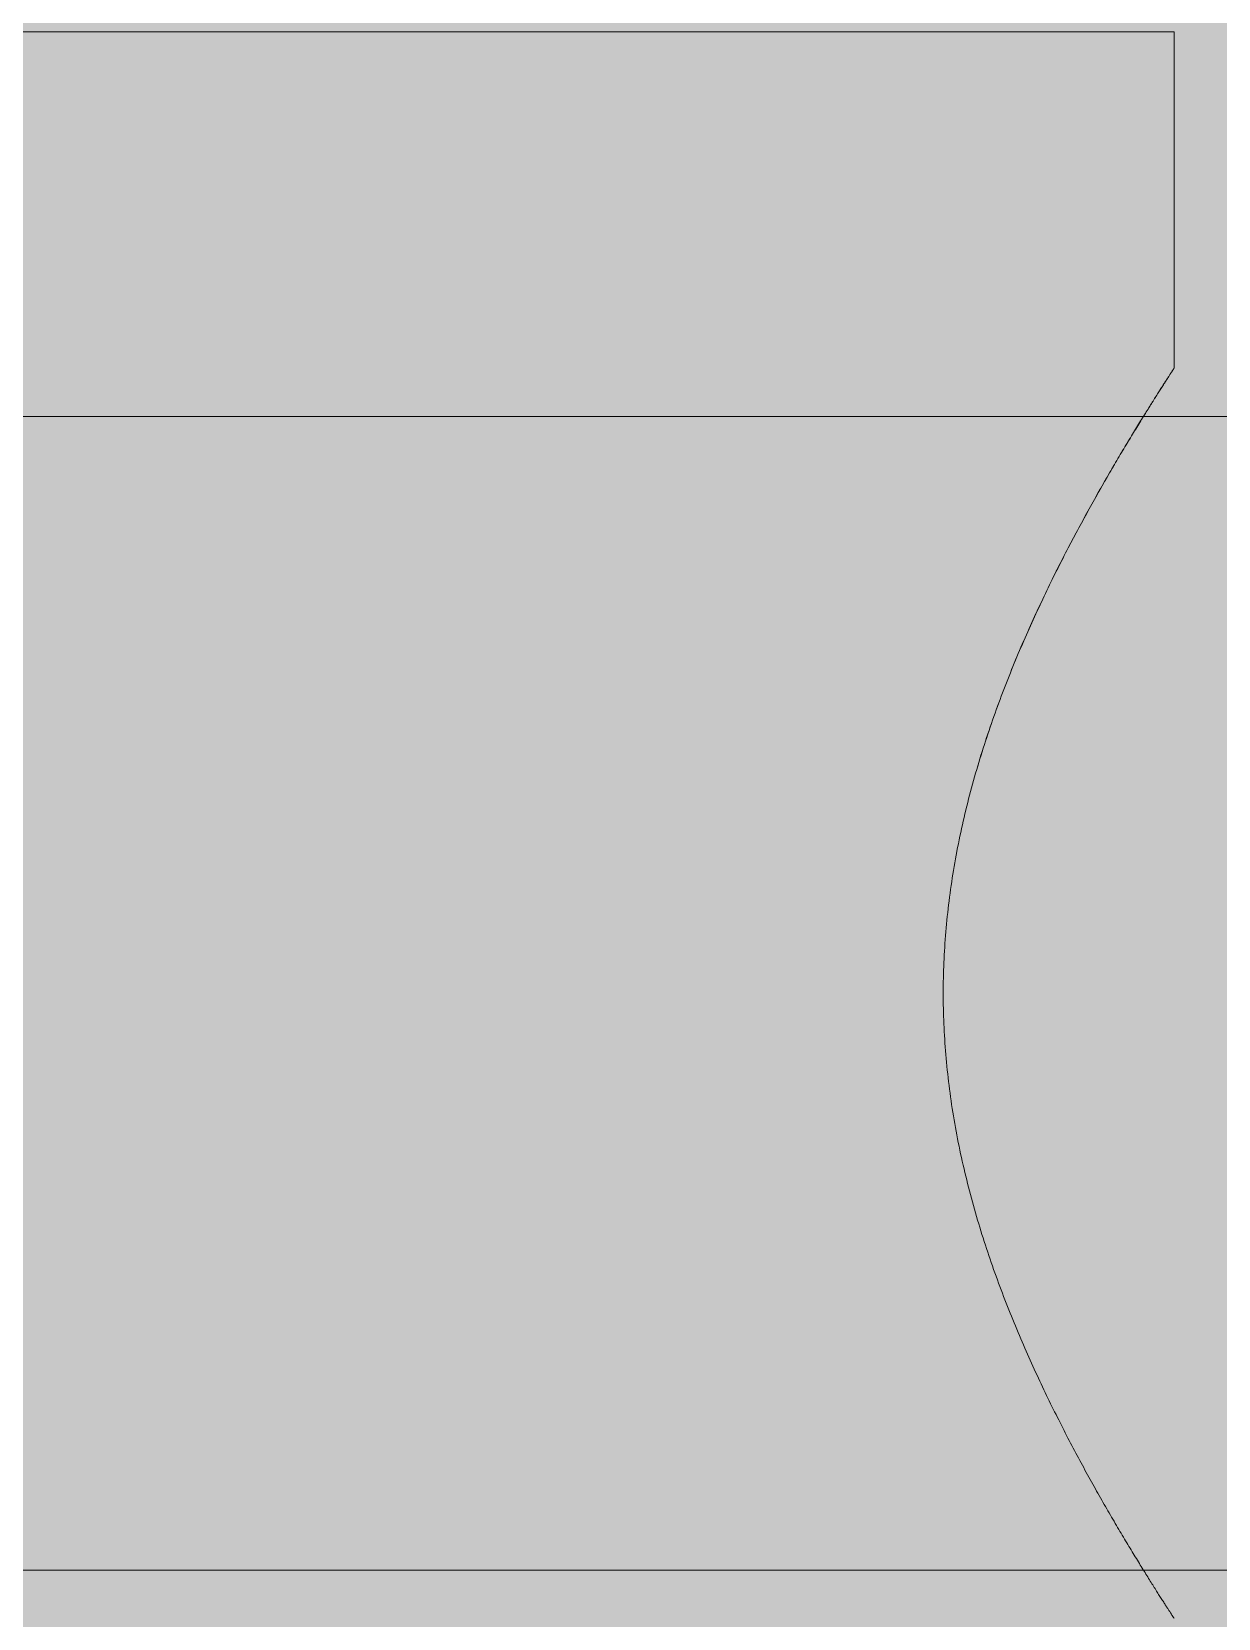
# Model space of a CAD drawing. Header units: millimetres. Extents: x 5622 to 8918, y 2044 to 6634.
# Drawn here: x 7744.41 to 7750.58, y 4137.08 to 4145.33 of the extents above; entities that cross this region are included whole.
import ezdxf

# ---------------------------------------------------------------- set-up
doc = ezdxf.new("R2010")
doc.units = ezdxf.units.MM
doc.layers.add('F_FERRAMENTA', color=253, linetype='Continuous', lineweight=5)
doc.layers.add('F_VETRO', color=140, linetype='Continuous', lineweight=5)

# ---------------------------------------------------------------- blocks, each defined once
blk = doc.blocks.new('RINGHIERINA_Hafele_812.26.610_prospetto_fronte')
at = {"layer": 'F_FERRAMENTA'}
for p, q in [((15438.2236, -2862.2245), (15448.2236, -2862.2245)), ((15438.2236, -2863.9745), (15438.2236, -2862.2245)), ((15438.2236, -2863.9746), (15438.2236, -2863.9745)), ((15438.2236, -2863.9746), (15438.2236, -2863.9745)), ((15438.2238, -2863.9748), (15438.2236, -2863.9746)), ((15438.2238, -2863.9748), (15438.2236, -2863.9746)), ((15438.224, -2863.9751), (15438.2238, -2863.9748)), ((15438.224, -2863.9751), (15438.2238, -2863.9748)), ((15438.2243, -2863.9755), (15438.224, -2863.9751)), ((15438.2242, -2863.9755), (15438.224, -2863.9751)), ((15438.2246, -2863.9761), (15438.2242, -2863.9755)), ((15438.2246, -2863.9761), (15438.2243, -2863.9755)), ((15438.2251, -2863.9768), (15438.2246, -2863.9761)), ((15438.2251, -2863.9767), (15438.2246, -2863.9761)), ((15438.2256, -2863.9776), (15438.2251, -2863.9767)), ((15438.2256, -2863.9776), (15438.2251, -2863.9768)), ((15438.2262, -2863.9785), (15438.2256, -2863.9776)), ((15438.2262, -2863.9785), (15438.2256, -2863.9776)), ((15438.2269, -2863.9795), (15438.2262, -2863.9785)), ((15438.2269, -2863.9796), (15438.2262, -2863.9785)), ((15438.2276, -2863.9807), (15438.2269, -2863.9795)), ((15438.2277, -2863.9808), (15438.2269, -2863.9796)), ((15438.2285, -2863.982), (15438.2276, -2863.9807)), ((15438.2285, -2863.9821), (15438.2277, -2863.9808)), ((15438.2294, -2863.9835), (15438.2285, -2863.982)), ((15438.2295, -2863.9835), (15438.2285, -2863.9821)), ((15438.2304, -2863.985), (15438.2294, -2863.9835)), ((15438.2305, -2863.9851), (15438.2295, -2863.9835)), ((15438.2315, -2863.9867), (15438.2304, -2863.985)), ((15438.2316, -2863.9868), (15438.2305, -2863.9851)), ((15438.2327, -2863.9885), (15438.2315, -2863.9867)), ((15438.2328, -2863.9886), (15438.2316, -2863.9868)), ((15438.234, -2863.9905), (15438.2327, -2863.9885)), ((15438.234, -2863.9906), (15438.2328, -2863.9886)), ((15438.2353, -2863.9925), (15438.234, -2863.9905)), ((15438.2354, -2863.9926), (15438.234, -2863.9906)), ((15438.2367, -2863.9947), (15438.2353, -2863.9925)), ((15438.2368, -2863.9948), (15438.2354, -2863.9926)), ((15438.2382, -2863.997), (15438.2367, -2863.9947)), ((15438.2383, -2863.9972), (15438.2368, -2863.9948)), ((15438.2398, -2863.9995), (15438.2382, -2863.997)), ((15438.2399, -2863.9996), (15438.2383, -2863.9972)), ((15438.2415, -2864.002), (15438.2398, -2863.9995)), ((15438.2415, -2864.0022), (15438.2399, -2863.9996)), ((15438.2432, -2864.0047), (15438.2415, -2864.002)), ((15438.2433, -2864.0049), (15438.2415, -2864.0022)), ((15438.245, -2864.0076), (15438.2432, -2864.0047)), ((15438.2451, -2864.0077), (15438.2433, -2864.0049)), ((15438.2469, -2864.0105), (15438.245, -2864.0076)), ((15438.247, -2864.0107), (15438.2451, -2864.0077)), ((15438.2489, -2864.0136), (15438.2469, -2864.0105)), ((15438.249, -2864.0138), (15438.247, -2864.0107)), ((15438.251, -2864.0168), (15438.2489, -2864.0136)), ((15438.2511, -2864.017), (15438.249, -2864.0138)), ((15438.2531, -2864.0202), (15438.251, -2864.0168)), ((15438.2533, -2864.0203), (15438.2511, -2864.017)), ((15438.2554, -2864.0236), (15438.2531, -2864.0202)), ((15438.2555, -2864.0238), (15438.2533, -2864.0203)), ((15438.2577, -2864.0272), (15438.2554, -2864.0236)), ((15438.2578, -2864.0274), (15438.2555, -2864.0238)), ((15438.2601, -2864.0309), (15438.2577, -2864.0272)), ((15438.2602, -2864.0312), (15438.2578, -2864.0274)), ((15438.2626, -2864.0348), (15438.2601, -2864.0309)), ((15438.2627, -2864.035), (15438.2602, -2864.0312)), ((15438.2651, -2864.0388), (15438.2626, -2864.0348)), ((15438.2653, -2864.039), (15438.2627, -2864.035)), ((15438.2678, -2864.0429), (15438.2651, -2864.0388)), ((15438.2679, -2864.0431), (15438.2653, -2864.039)), ((15438.2705, -2864.0471), (15438.2678, -2864.0429)), ((15438.2706, -2864.0474), (15438.2679, -2864.0431)), ((15438.2733, -2864.0515), (15438.2705, -2864.0471)), ((15438.2734, -2864.0517), (15438.2706, -2864.0474)), ((15438.2762, -2864.056), (15438.2733, -2864.0515)), ((15438.2763, -2864.0563), (15438.2734, -2864.0517)), ((15438.2791, -2864.0606), (15438.2762, -2864.056)), ((15438.2793, -2864.0609), (15438.2763, -2864.0563)), ((15438.2822, -2864.0654), (15438.2791, -2864.0606)), ((15438.2823, -2864.0656), (15438.2793, -2864.0609)), ((15438.2853, -2864.0703), (15438.2822, -2864.0654)), ((15438.2855, -2864.0705), (15438.2823, -2864.0656)), ((15438.2885, -2864.0753), (15438.2853, -2864.0703)), ((15438.2887, -2864.0755), (15438.2855, -2864.0705)), ((15438.2918, -2864.0804), (15438.2885, -2864.0753)), ((15438.292, -2864.0807), (15438.2887, -2864.0755)), ((15438.2951, -2864.0857), (15438.2918, -2864.0804)), ((15438.2953, -2864.0859), (15438.292, -2864.0807)), ((15438.2986, -2864.0911), (15438.2951, -2864.0857)), ((15438.2987, -2864.0913), (15438.2953, -2864.0859)), ((15438.3021, -2864.0966), (15438.2986, -2864.0911)), ((15438.3022, -2864.0968), (15438.2987, -2864.0913)), ((15438.3056, -2864.1022), (15438.3021, -2864.0966)), ((15438.3058, -2864.1025), (15438.3022, -2864.0968)), ((15438.3093, -2864.108), (15438.3056, -2864.1022)), ((15438.3095, -2864.1082), (15438.3058, -2864.1025)), ((15438.313, -2864.1138), (15438.3093, -2864.108)), ((15438.3132, -2864.1141), (15438.3095, -2864.1082)), ((15438.3168, -2864.1198), (15438.313, -2864.1138)), ((15438.317, -2864.1201), (15438.3132, -2864.1141)), ((15438.3207, -2864.1259), (15438.3168, -2864.1198)), ((15438.3209, -2864.1263), (15438.317, -2864.1201)), ((15438.3246, -2864.1322), (15438.3207, -2864.1259)), ((15438.3248, -2864.1325), (15438.3209, -2864.1263)), ((15438.3286, -2864.1386), (15438.3246, -2864.1322)), ((15438.3288, -2864.1389), (15438.3248, -2864.1325)), ((15438.3327, -2864.145), (15438.3286, -2864.1386)), ((15438.3329, -2864.1454), (15438.3288, -2864.1389)), ((15438.3369, -2864.1516), (15438.3327, -2864.145)), ((15438.3371, -2864.152), (15438.3329, -2864.1454)), ((15438.3411, -2864.1584), (15438.3369, -2864.1516)), ((15438.3413, -2864.1587), (15438.3371, -2864.152)), ((15438.3454, -2864.1652), (15438.3411, -2864.1584)), ((15438.3456, -2864.1655), (15438.3413, -2864.1587)), ((15438.3498, -2864.1722), (15438.3454, -2864.1652)), ((15438.35, -2864.1725), (15438.3456, -2864.1655)), ((15438.3542, -2864.1793), (15438.3498, -2864.1722)), ((15438.3544, -2864.1796), (15438.35, -2864.1725)), ((15438.3587, -2864.1865), (15438.3542, -2864.1793)), ((15438.3589, -2864.1868), (15438.3544, -2864.1796)), ((15438.3633, -2864.1938), (15438.3587, -2864.1865)), ((15438.3635, -2864.1941), (15438.3589, -2864.1868)), ((15438.3679, -2864.2012), (15438.3633, -2864.1938)), ((15438.3681, -2864.2015), (15438.3635, -2864.1941)), ((15438.3726, -2864.2088), (15438.3679, -2864.2012)), ((15438.3728, -2864.2091), (15438.3681, -2864.2015)), ((15438.3773, -2864.2164), (15438.3726, -2864.2088)), ((15438.3776, -2864.2168), (15438.3728, -2864.2091)), ((15438.3822, -2864.2242), (15438.3773, -2864.2164)), ((15438.3824, -2864.2246), (15438.3776, -2864.2168)), ((15438.3871, -2864.2321), (15438.3822, -2864.2242)), ((15438.3873, -2864.2325), (15438.3824, -2864.2246)), ((15438.392, -2864.2401), (15438.3871, -2864.2321)), ((15438.3922, -2864.2405), (15438.3873, -2864.2325)), ((15438.397, -2864.2482), (15438.392, -2864.2401)), ((15438.3973, -2864.2486), (15438.3922, -2864.2405)), ((15438.4021, -2864.2565), (15438.397, -2864.2482)), ((15438.4023, -2864.2568), (15438.3973, -2864.2486)), ((15438.4072, -2864.2648), (15438.4021, -2864.2565)), ((15438.4075, -2864.2652), (15438.4023, -2864.2568)), ((15438.4124, -2864.2733), (15438.4072, -2864.2648)), ((15438.4127, -2864.2737), (15438.4075, -2864.2652)), ((15438.4177, -2864.2819), (15438.4124, -2864.2733)), ((15438.4179, -2864.2822), (15438.4127, -2864.2737)), ((15438.423, -2864.2905), (15438.4177, -2864.2819)), ((15438.4232, -2864.2909), (15438.4179, -2864.2822)), ((15438.4284, -2864.2993), (15438.423, -2864.2905)), ((15438.4286, -2864.2997), (15438.4232, -2864.2909)), ((15438.4338, -2864.3082), (15438.4284, -2864.2993)), ((15438.434, -2864.3086), (15438.4286, -2864.2997)), ((15438.4393, -2864.3172), (15438.4338, -2864.3082)), ((15438.4395, -2864.3176), (15438.434, -2864.3086)), ((15438.4448, -2864.3264), (15438.4393, -2864.3172)), ((15438.445, -2864.3267), (15438.4395, -2864.3176)), ((15438.4504, -2864.3356), (15438.4448, -2864.3264)), ((15438.4506, -2864.336), (15438.445, -2864.3267)), ((15438.456, -2864.3449), (15438.4504, -2864.3356)), ((15438.4563, -2864.3453), (15438.4506, -2864.336)), ((15438.4617, -2864.3543), (15438.456, -2864.3449)), ((15438.462, -2864.3547), (15438.4563, -2864.3453)), ((15438.4675, -2864.3638), (15438.4617, -2864.3543)), ((15438.4677, -2864.3642), (15438.462, -2864.3547)), ((15438.4732, -2864.3735), (15438.4675, -2864.3638)), ((15438.4735, -2864.3739), (15438.4677, -2864.3642)), ((15438.4791, -2864.3832), (15438.4732, -2864.3735)), ((15438.4793, -2864.3836), (15438.4735, -2864.3739)), ((15438.485, -2864.393), (15438.4791, -2864.3832)), ((15438.4852, -2864.3934), (15438.4793, -2864.3836)), ((15438.4909, -2864.403), (15438.485, -2864.393)), ((15438.4911, -2864.4034), (15438.4852, -2864.3934)), ((15438.4969, -2864.413), (15438.4909, -2864.403)), ((15438.4971, -2864.4134), (15438.4911, -2864.4034)), ((15438.5029, -2864.4231), (15438.4969, -2864.413)), ((15438.5031, -2864.4235), (15438.4971, -2864.4134)), ((15438.5089, -2864.4333), (15438.5029, -2864.4231)), ((15438.5092, -2864.4337), (15438.5031, -2864.4235)), ((15438.515, -2864.4437), (15438.5089, -2864.4333)), ((15438.5153, -2864.4441), (15438.5092, -2864.4337)), ((15438.5212, -2864.4541), (15438.515, -2864.4437)), ((15438.5214, -2864.4545), (15438.5153, -2864.4441)), ((15438.5273, -2864.4646), (15438.5212, -2864.4541)), ((15438.5276, -2864.465), (15438.5214, -2864.4545)), ((15438.5336, -2864.4752), (15438.5273, -2864.4646)), ((15438.5338, -2864.4756), (15438.5276, -2864.465)), ((15438.5398, -2864.4858), (15438.5336, -2864.4752)), ((15438.5401, -2864.4863), (15438.5338, -2864.4756)), ((15438.5461, -2864.4966), (15438.5398, -2864.4858)), ((15438.5463, -2864.497), (15438.5401, -2864.4863)), ((15438.5524, -2864.5075), (15438.5461, -2864.4966)), ((15438.5527, -2864.5079), (15438.5463, -2864.497)), ((15438.5588, -2864.5184), (15438.5524, -2864.5075)), ((15438.559, -2864.5189), (15438.5527, -2864.5079)), ((15438.5652, -2864.5295), (15438.5588, -2864.5184)), ((15438.5654, -2864.5299), (15438.559, -2864.5189)), ((15438.5716, -2864.5406), (15438.5652, -2864.5295)), ((15438.5719, -2864.541), (15438.5654, -2864.5299)), ((15438.5781, -2864.5518), (15438.5716, -2864.5406)), ((15438.5783, -2864.5522), (15438.5719, -2864.541)), ((15438.5846, -2864.5631), (15438.5781, -2864.5518)), ((15438.5848, -2864.5635), (15438.5783, -2864.5522)), ((15438.5911, -2864.5745), (15438.5846, -2864.5631)), ((15438.5913, -2864.5749), (15438.5848, -2864.5635)), ((15438.5976, -2864.586), (15438.5911, -2864.5745)), ((15438.5979, -2864.5864), (15438.5913, -2864.5749)), ((15438.6042, -2864.5975), (15438.5976, -2864.586)), ((15438.6045, -2864.5979), (15438.5979, -2864.5864)), ((15438.6108, -2864.6091), (15438.6042, -2864.5975)), ((15438.611, -2864.6096), (15438.6045, -2864.5979)), ((15438.6174, -2864.6208), (15438.6108, -2864.6091)), ((15438.6177, -2864.6213), (15438.611, -2864.6096)), ((15438.6241, -2864.6326), (15438.6174, -2864.6208)), ((15438.6243, -2864.633), (15438.6177, -2864.6213)), ((15438.6307, -2864.6445), (15438.6241, -2864.6326)), ((15438.631, -2864.6449), (15438.6243, -2864.633)), ((15438.6374, -2864.6564), (15438.6307, -2864.6445)), ((15438.6377, -2864.6568), (15438.631, -2864.6449)), ((15438.6441, -2864.6684), (15438.6374, -2864.6564)), ((15438.6444, -2864.6688), (15438.6377, -2864.6568)), ((15438.6509, -2864.6805), (15438.6441, -2864.6684)), ((15438.6511, -2864.6809), (15438.6444, -2864.6688)), ((15438.6576, -2864.6926), (15438.6509, -2864.6805)), ((15438.6578, -2864.693), (15438.6511, -2864.6809)), ((15438.6644, -2864.7048), (15438.6576, -2864.6926)), ((15438.6646, -2864.7052), (15438.6578, -2864.693)), ((15438.6711, -2864.7171), (15438.6644, -2864.7048)), ((15438.6714, -2864.7175), (15438.6646, -2864.7052)), ((15438.6779, -2864.7294), (15438.6711, -2864.7171)), ((15438.6781, -2864.7298), (15438.6714, -2864.7175)), ((15438.6847, -2864.7418), (15438.6779, -2864.7294)), ((15438.6849, -2864.7422), (15438.6781, -2864.7298)), ((15438.6915, -2864.7543), (15438.6847, -2864.7418)), ((15438.6917, -2864.7547), (15438.6849, -2864.7422)), ((15438.6983, -2864.7668), (15438.6915, -2864.7543)), ((15438.6986, -2864.7672), (15438.6917, -2864.7547)), ((15438.7052, -2864.7794), (15438.6983, -2864.7668)), ((15438.7054, -2864.7798), (15438.6986, -2864.7672)), ((15438.712, -2864.792), (15438.7052, -2864.7794)), ((15438.7122, -2864.7924), (15438.7054, -2864.7798)), ((15438.7188, -2864.8047), (15438.712, -2864.792)), ((15438.719, -2864.8051), (15438.7122, -2864.7924)), ((15438.7257, -2864.8175), (15438.7188, -2864.8047)), ((15438.7259, -2864.8179), (15438.719, -2864.8051)), ((15438.7325, -2864.8303), (15438.7257, -2864.8175)), ((15438.7327, -2864.8307), (15438.7259, -2864.8179)), ((15438.7394, -2864.8432), (15438.7325, -2864.8303)), ((15438.7396, -2864.8436), (15438.7327, -2864.8307)), ((15438.7462, -2864.8561), (15438.7394, -2864.8432)), ((15438.7464, -2864.8565), (15438.7396, -2864.8436)), ((15438.7531, -2864.8691), (15438.7462, -2864.8561)), ((15438.7533, -2864.8695), (15438.7464, -2864.8565)), ((15438.7599, -2864.8821), (15438.7531, -2864.8691)), ((15438.7601, -2864.8825), (15438.7533, -2864.8695)), ((15438.7667, -2864.8951), (15438.7599, -2864.8821)), ((15438.767, -2864.8955), (15438.7601, -2864.8825)), ((15438.7736, -2864.9083), (15438.7667, -2864.8951)), ((15438.7738, -2864.9087), (15438.767, -2864.8955)), ((15438.7804, -2864.9214), (15438.7736, -2864.9083)), ((15438.7806, -2864.9218), (15438.7738, -2864.9087)), ((15438.7873, -2864.9346), (15438.7804, -2864.9214)), ((15438.7875, -2864.935), (15438.7806, -2864.9218)), ((15438.7941, -2864.9479), (15438.7873, -2864.9346)), ((15438.7943, -2864.9483), (15438.7875, -2864.935)), ((15438.801, -2864.9614), (15438.7941, -2864.9479)), ((15438.8012, -2864.9618), (15438.7943, -2864.9483)), ((15438.8079, -2864.9749), (15438.801, -2864.9614)), ((15438.8081, -2864.9753), (15438.8012, -2864.9618)), ((15438.8148, -2864.9885), (15438.8079, -2864.9749)), ((15438.815, -2864.9889), (15438.8081, -2864.9753)), ((15438.8218, -2865.0022), (15438.8148, -2864.9885)), ((15438.822, -2865.0026), (15438.815, -2864.9889)), ((15438.8287, -2865.016), (15438.8218, -2865.0022)), ((15438.8289, -2865.0164), (15438.822, -2865.0026)), ((15438.8357, -2865.03), (15438.8287, -2865.016)), ((15438.8359, -2865.0304), (15438.8289, -2865.0164)), ((15438.8427, -2865.044), (15438.8357, -2865.03)), ((15438.8429, -2865.0444), (15438.8359, -2865.0304)), ((15438.8497, -2865.0581), (15438.8427, -2865.044)), ((15438.8499, -2865.0585), (15438.8429, -2865.0444)), ((15438.8568, -2865.0723), (15438.8497, -2865.0581)), ((15438.857, -2865.0727), (15438.8499, -2865.0585)), ((15438.8638, -2865.0867), (15438.8568, -2865.0723)), ((15438.864, -2865.0871), (15438.857, -2865.0727)), ((15438.8709, -2865.1011), (15438.8638, -2865.0867)), ((15438.871, -2865.1015), (15438.864, -2865.0871)), ((15438.8779, -2865.1156), (15438.8709, -2865.1011)), ((15438.8781, -2865.116), (15438.871, -2865.1015)), ((15438.885, -2865.1302), (15438.8779, -2865.1156)), ((15438.8852, -2865.1306), (15438.8781, -2865.116)), ((15438.8921, -2865.1449), (15438.885, -2865.1302)), ((15438.8923, -2865.1453), (15438.8852, -2865.1306)), ((15438.8992, -2865.1597), (15438.8921, -2865.1449)), ((15438.8993, -2865.1601), (15438.8923, -2865.1453)), ((15438.9063, -2865.1746), (15438.8992, -2865.1597)), ((15438.9064, -2865.175), (15438.8993, -2865.1601)), ((15438.9133, -2865.1896), (15438.9063, -2865.1746)), ((15438.9135, -2865.19), (15438.9064, -2865.175)), ((15438.9204, -2865.2047), (15438.9133, -2865.1896)), ((15438.9206, -2865.2051), (15438.9135, -2865.19)), ((15438.9275, -2865.2199), (15438.9204, -2865.2047)), ((15438.9277, -2865.2202), (15438.9206, -2865.2051)), ((15438.9346, -2865.2351), (15438.9275, -2865.2199)), ((15438.9348, -2865.2355), (15438.9277, -2865.2202)), ((15438.9418, -2865.2505), (15438.9346, -2865.2351)), ((15438.9419, -2865.2509), (15438.9348, -2865.2355)), ((15438.9488, -2865.2659), (15438.9418, -2865.2505)), ((15438.949, -2865.2663), (15438.9419, -2865.2509)), ((15438.9559, -2865.2815), (15438.9488, -2865.2659)), ((15438.9561, -2865.2819), (15438.949, -2865.2663)), ((15438.963, -2865.2971), (15438.9559, -2865.2815)), ((15438.9632, -2865.2975), (15438.9561, -2865.2819)), ((15438.9701, -2865.3128), (15438.963, -2865.2971)), ((15438.9703, -2865.3132), (15438.9632, -2865.2975)), ((15438.9772, -2865.3286), (15438.9701, -2865.3128)), ((15438.9774, -2865.329), (15438.9703, -2865.3132)), ((15438.9843, -2865.3445), (15438.9772, -2865.3286)), ((15438.9844, -2865.3449), (15438.9774, -2865.329)), ((15438.9913, -2865.3605), (15438.9843, -2865.3445)), ((15438.9915, -2865.3609), (15438.9844, -2865.3449)), ((15438.9984, -2865.3766), (15438.9913, -2865.3605)), ((15438.9985, -2865.3769), (15438.9915, -2865.3609)), ((15439.0054, -2865.3927), (15438.9984, -2865.3766)), ((15439.0056, -2865.3931), (15438.9985, -2865.3769)), ((15439.0124, -2865.4089), (15439.0054, -2865.3927)), ((15439.0126, -2865.4093), (15439.0056, -2865.3931)), ((15439.0194, -2865.4253), (15439.0124, -2865.4089)), ((15439.0196, -2865.4256), (15439.0126, -2865.4093)), ((15439.0264, -2865.4417), (15439.0194, -2865.4253)), ((15439.0266, -2865.442), (15439.0196, -2865.4256)), ((15439.0334, -2865.4581), (15439.0264, -2865.4417)), ((15439.0336, -2865.4585), (15439.0266, -2865.442)), ((15439.0404, -2865.4747), (15439.0334, -2865.4581)), ((15439.0405, -2865.4751), (15439.0336, -2865.4585)), ((15439.0473, -2865.4913), (15439.0404, -2865.4747)), ((15439.0475, -2865.4917), (15439.0405, -2865.4751)), ((15439.0542, -2865.5081), (15439.0473, -2865.4913)), ((15439.0544, -2865.5084), (15439.0475, -2865.4917)), ((15439.0611, -2865.5249), (15439.0542, -2865.5081)), ((15439.0613, -2865.5252), (15439.0544, -2865.5084)), ((15439.068, -2865.5418), (15439.0611, -2865.5249)), ((15439.0681, -2865.5421), (15439.0613, -2865.5252)), ((15439.0748, -2865.5587), (15439.068, -2865.5418)), ((15439.0749, -2865.5591), (15439.0681, -2865.5421)), ((15439.0816, -2865.5758), (15439.0748, -2865.5587)), ((15439.0818, -2865.5761), (15439.0749, -2865.5591)), ((15439.0884, -2865.5929), (15439.0816, -2865.5758)), ((15439.0885, -2865.5932), (15439.0818, -2865.5761)), ((15439.0952, -2865.6101), (15439.0884, -2865.5929)), ((15439.0953, -2865.6104), (15439.0885, -2865.5932)), ((15439.1019, -2865.6273), (15439.0952, -2865.6101)), ((15439.102, -2865.6277), (15439.0953, -2865.6104)), ((15439.1086, -2865.6446), (15439.1019, -2865.6273)), ((15439.1087, -2865.645), (15439.102, -2865.6277)), ((15439.1152, -2865.6621), (15439.1086, -2865.6446)), ((15439.1153, -2865.6624), (15439.1087, -2865.645)), ((15439.1218, -2865.6795), (15439.1152, -2865.6621)), ((15439.1219, -2865.6799), (15439.1153, -2865.6624)), ((15439.1284, -2865.6971), (15439.1218, -2865.6795)), ((15439.1285, -2865.6974), (15439.1219, -2865.6799)), ((15439.1349, -2865.7147), (15439.1284, -2865.6971)), ((15439.1351, -2865.715), (15439.1285, -2865.6974)), ((15439.1414, -2865.7324), (15439.1349, -2865.7147)), ((15439.1416, -2865.7327), (15439.1351, -2865.715)), ((15439.1479, -2865.7501), (15439.1414, -2865.7324)), ((15439.148, -2865.7504), (15439.1416, -2865.7327)), ((15439.1543, -2865.768), (15439.1479, -2865.7501)), ((15439.1544, -2865.7683), (15439.148, -2865.7504)), ((15439.1607, -2865.7858), (15439.1543, -2865.768)), ((15439.1608, -2865.7862), (15439.1544, -2865.7683)), ((15439.167, -2865.8038), (15439.1607, -2865.7858)), ((15439.1671, -2865.8041), (15439.1608, -2865.7862)), ((15439.1733, -2865.8218), (15439.167, -2865.8038)), ((15439.1734, -2865.8221), (15439.1671, -2865.8041)), ((15439.1795, -2865.8399), (15439.1733, -2865.8218)), ((15439.1796, -2865.8402), (15439.1734, -2865.8221)), ((15439.1857, -2865.858), (15439.1795, -2865.8399)), ((15439.1858, -2865.8583), (15439.1796, -2865.8402)), ((15439.1918, -2865.8762), (15439.1857, -2865.858)), ((15439.1919, -2865.8765), (15439.1858, -2865.8583)), ((15439.1979, -2865.8945), (15439.1918, -2865.8762)), ((15439.198, -2865.8948), (15439.1919, -2865.8765)), ((15439.2039, -2865.9128), (15439.1979, -2865.8945)), ((15439.204, -2865.9131), (15439.198, -2865.8948)), ((15439.2099, -2865.9312), (15439.2039, -2865.9128)), ((15439.2099, -2865.9315), (15439.204, -2865.9131)), ((15439.2158, -2865.9497), (15439.2099, -2865.9312)), ((15439.2158, -2865.9499), (15439.2099, -2865.9315)), ((15439.2216, -2865.9682), (15439.2158, -2865.9497)), ((15439.2217, -2865.9684), (15439.2158, -2865.9499)), ((15439.2274, -2865.9867), (15439.2216, -2865.9682)), ((15439.2275, -2865.987), (15439.2217, -2865.9684)), ((15439.2331, -2866.0053), (15439.2274, -2865.9867)), ((15439.2332, -2866.0056), (15439.2275, -2865.987)), ((15439.2388, -2866.024), (15439.2331, -2866.0053)), ((15439.2389, -2866.0243), (15439.2332, -2866.0056)), ((15439.2444, -2866.0427), (15439.2388, -2866.024)), ((15439.2445, -2866.043), (15439.2389, -2866.0243)), ((15439.2499, -2866.0615), (15439.2444, -2866.0427)), ((15439.25, -2866.0618), (15439.2445, -2866.043)), ((15439.2554, -2866.0804), (15439.2499, -2866.0615)), ((15439.2555, -2866.0806), (15439.25, -2866.0618)), ((15439.2608, -2866.0993), (15439.2554, -2866.0804)), ((15439.2609, -2866.0995), (15439.2555, -2866.0806)), ((15439.2661, -2866.1182), (15439.2608, -2866.0993)), ((15439.2662, -2866.1185), (15439.2609, -2866.0995)), ((15439.2714, -2866.1372), (15439.2661, -2866.1182)), ((15439.2714, -2866.1374), (15439.2662, -2866.1185)), ((15439.2766, -2866.1562), (15439.2714, -2866.1372)), ((15439.2766, -2866.1565), (15439.2714, -2866.1374)), ((15439.2817, -2866.1753), (15439.2766, -2866.1562)), ((15439.2817, -2866.1756), (15439.2766, -2866.1565)), ((15439.2867, -2866.1945), (15439.2817, -2866.1753)), ((15439.2868, -2866.1947), (15439.2817, -2866.1756)), ((15439.2917, -2866.2137), (15439.2867, -2866.1945)), ((15439.2918, -2866.2139), (15439.2868, -2866.1947)), ((15439.2966, -2866.2329), (15439.2917, -2866.2137)), ((15439.2967, -2866.2331), (15439.2918, -2866.2139)), ((15439.3014, -2866.2521), (15439.2966, -2866.2329)), ((15439.3015, -2866.2524), (15439.2967, -2866.2331)), ((15439.3062, -2866.2715), (15439.3014, -2866.2521)), ((15439.3062, -2866.2717), (15439.3015, -2866.2524)), ((15439.3108, -2866.2908), (15439.3062, -2866.2715)), ((15439.3109, -2866.291), (15439.3062, -2866.2717)), ((15439.3154, -2866.3102), (15439.3108, -2866.2908)), ((15439.3155, -2866.3104), (15439.3109, -2866.291)), ((15439.3199, -2866.3296), (15439.3154, -2866.3102)), ((15439.32, -2866.3298), (15439.3155, -2866.3104)), ((15439.3243, -2866.3491), (15439.3199, -2866.3296)), ((15439.3244, -2866.3493), (15439.32, -2866.3298)), ((15439.3287, -2866.3686), (15439.3243, -2866.3491)), ((15439.3287, -2866.3688), (15439.3244, -2866.3493)), ((15439.3329, -2866.3882), (15439.3287, -2866.3686)), ((15439.333, -2866.3883), (15439.3287, -2866.3688)), ((15439.3371, -2866.4077), (15439.3329, -2866.3882)), ((15439.3371, -2866.4079), (15439.333, -2866.3883)), ((15439.3412, -2866.4273), (15439.3371, -2866.4077)), ((15439.3412, -2866.4275), (15439.3371, -2866.4079)), ((15439.3452, -2866.447), (15439.3412, -2866.4273)), ((15439.3452, -2866.4472), (15439.3412, -2866.4275)), ((15439.3491, -2866.4667), (15439.3452, -2866.447)), ((15439.3491, -2866.4668), (15439.3452, -2866.4472)), ((15439.3529, -2866.4864), (15439.3491, -2866.4667)), ((15439.3529, -2866.4865), (15439.3491, -2866.4668)), ((15439.3566, -2866.5061), (15439.3529, -2866.4864)), ((15439.3566, -2866.5062), (15439.3529, -2866.4865)), ((15439.3602, -2866.5258), (15439.3566, -2866.5061)), ((15439.3602, -2866.526), (15439.3566, -2866.5062)), ((15439.3637, -2866.5456), (15439.3602, -2866.5258)), ((15439.3638, -2866.5458), (15439.3602, -2866.526)), ((15439.3672, -2866.5654), (15439.3637, -2866.5456)), ((15439.3672, -2866.5656), (15439.3638, -2866.5458)), ((15439.3705, -2866.5853), (15439.3672, -2866.5654)), ((15439.3706, -2866.5854), (15439.3672, -2866.5656)), ((15439.3738, -2866.6051), (15439.3705, -2866.5853)), ((15439.3738, -2866.6053), (15439.3706, -2866.5854)), ((15439.3769, -2866.625), (15439.3738, -2866.6051)), ((15439.3769, -2866.6251), (15439.3738, -2866.6053)), ((15439.38, -2866.6449), (15439.3769, -2866.625)), ((15439.38, -2866.645), (15439.3769, -2866.6251)), ((15439.3829, -2866.6648), (15439.38, -2866.6449)), ((15439.3829, -2866.6649), (15439.38, -2866.645)), ((15439.3857, -2866.6847), (15439.3829, -2866.6648)), ((15439.3858, -2866.6849), (15439.3829, -2866.6649)), ((15439.3885, -2866.7047), (15439.3857, -2866.6847)), ((15439.3885, -2866.7048), (15439.3858, -2866.6849)), ((15439.3911, -2866.7247), (15439.3885, -2866.7047)), ((15439.3912, -2866.7248), (15439.3885, -2866.7048)), ((15439.3937, -2866.7446), (15439.3911, -2866.7247)), ((15439.3937, -2866.7448), (15439.3912, -2866.7248)), ((15439.3961, -2866.7646), (15439.3937, -2866.7446)), ((15439.3961, -2866.7647), (15439.3937, -2866.7448)), ((15439.3985, -2866.7846), (15439.3961, -2866.7646)), ((15439.3985, -2866.7847), (15439.3961, -2866.7647)), ((15439.4007, -2866.8046), (15439.3985, -2866.7846)), ((15439.4007, -2866.8047), (15439.3985, -2866.7847)), ((15439.4029, -2866.8247), (15439.4007, -2866.8046)), ((15439.4029, -2866.8247), (15439.4007, -2866.8047)), ((15439.4049, -2866.8448), (15439.4029, -2866.8247)), ((15439.4049, -2866.8447), (15439.4029, -2866.8247)), ((15439.4068, -2866.8647), (15439.4049, -2866.8447)), ((15439.4068, -2866.8648), (15439.4049, -2866.8448)), ((15439.4087, -2866.8847), (15439.4068, -2866.8647)), ((15439.4087, -2866.8848), (15439.4068, -2866.8648)), ((15439.4104, -2866.9048), (15439.4087, -2866.8847)), ((15439.4104, -2866.9049), (15439.4087, -2866.8848)), ((15439.412, -2866.9248), (15439.4104, -2866.9048)), ((15439.412, -2866.9249), (15439.4104, -2866.9049)), ((15439.4135, -2866.9449), (15439.412, -2866.9248)), ((15439.4136, -2866.9449), (15439.412, -2866.9249)), ((15439.415, -2866.9649), (15439.4135, -2866.9449)), ((15439.415, -2866.9649), (15439.4136, -2866.9449)), ((15439.4163, -2866.985), (15439.415, -2866.9649)), ((15439.4163, -2866.9849), (15439.415, -2866.9649)), ((15439.4175, -2867.0049), (15439.4163, -2866.9849)), ((15439.4175, -2867.005), (15439.4163, -2866.985)), ((15439.4186, -2867.025), (15439.4175, -2867.0049)), ((15439.4186, -2867.025), (15439.4175, -2867.005)), ((15439.4196, -2867.045), (15439.4186, -2867.025)), ((15439.4196, -2867.045), (15439.4186, -2867.025)), ((15439.4205, -2867.065), (15439.4196, -2867.045)), ((15439.4205, -2867.065), (15439.4196, -2867.045)), ((15439.4213, -2867.085), (15439.4205, -2867.065)), ((15439.4213, -2867.085), (15439.4205, -2867.065)), ((15439.422, -2867.105), (15439.4213, -2867.085)), ((15439.422, -2867.1049), (15439.4213, -2867.085)), ((15439.4226, -2867.1249), (15439.422, -2867.1049)), ((15439.4226, -2867.1249), (15439.422, -2867.105)), ((15439.4231, -2867.1449), (15439.4226, -2867.1249)), ((15439.4231, -2867.1449), (15439.4226, -2867.1249)), ((15439.4234, -2867.1648), (15439.4231, -2867.1449)), ((15439.4234, -2867.1648), (15439.4231, -2867.1449)), ((15439.4237, -2867.1847), (15439.4234, -2867.1648)), ((15439.4237, -2867.1847), (15439.4234, -2867.1648)), ((15439.4239, -2867.2046), (15439.4237, -2867.1847)), ((15439.4239, -2867.2046), (15439.4237, -2867.1847)), ((15439.4231, -2867.304), (15439.4234, -2867.2841)), ((15439.4234, -2867.2841), (15439.4237, -2867.2642)), ((15439.4237, -2867.2642), (15439.4239, -2867.2444)), ((15439.4239, -2867.2245), (15439.4239, -2867.2046)), ((15439.4239, -2867.2245), (15439.4239, -2867.2046)), ((15439.4239, -2867.2444), (15439.4239, -2867.2245)), ((15439.4205, -2867.3837), (15439.4213, -2867.3638)), ((15439.4213, -2867.3638), (15439.422, -2867.3439)), ((15439.422, -2867.3439), (15439.4226, -2867.3239)), ((15439.4226, -2867.3239), (15439.4231, -2867.304)), ((15439.4163, -2867.4637), (15439.4175, -2867.4437)), ((15439.4175, -2867.4437), (15439.4186, -2867.4237)), ((15439.4186, -2867.4237), (15439.4196, -2867.4037)), ((15439.4196, -2867.4037), (15439.4205, -2867.3837)), ((15439.4104, -2867.5436), (15439.4121, -2867.5236)), ((15439.4121, -2867.5236), (15439.4136, -2867.5036)), ((15439.4136, -2867.5036), (15439.415, -2867.4836)), ((15439.415, -2867.4836), (15439.4163, -2867.4637)), ((15439.4029, -2867.6236), (15439.405, -2867.6036)), ((15439.405, -2867.6036), (15439.4069, -2867.5836)), ((15439.4069, -2867.5836), (15439.4087, -2867.5636)), ((15439.4087, -2867.5636), (15439.4104, -2867.5436)), ((15439.3938, -2867.7035), (15439.3962, -2867.6835)), ((15439.3962, -2867.6835), (15439.3986, -2867.6635)), ((15439.3986, -2867.6635), (15439.4008, -2867.6436)), ((15439.4008, -2867.6436), (15439.4029, -2867.6236)), ((15439.3831, -2867.7831), (15439.3859, -2867.7632)), ((15439.3859, -2867.7632), (15439.3886, -2867.7433)), ((15439.3886, -2867.7433), (15439.3913, -2867.7234)), ((15439.3913, -2867.7234), (15439.3938, -2867.7035)), ((15439.3707, -2867.8625), (15439.374, -2867.8427)), ((15439.374, -2867.8427), (15439.3771, -2867.8229)), ((15439.3771, -2867.8229), (15439.3801, -2867.803)), ((15439.3801, -2867.803), (15439.3831, -2867.7831)), ((15439.3531, -2867.9613), (15439.3568, -2867.9416)), ((15439.3568, -2867.9416), (15439.3605, -2867.9218)), ((15439.3605, -2867.9218), (15439.364, -2867.9021)), ((15439.364, -2867.9021), (15439.3674, -2867.8823)), ((15439.3674, -2867.8823), (15439.3707, -2867.8625)), ((15439.3374, -2868.0397), (15439.3415, -2868.0202)), ((15439.3415, -2868.0202), (15439.3455, -2868.0006)), ((15439.3455, -2868.0006), (15439.3493, -2867.9809)), ((15439.3493, -2867.9809), (15439.3531, -2867.9613)), ((15439.3203, -2868.1177), (15439.3247, -2868.0983)), ((15439.3247, -2868.0983), (15439.329, -2868.0788)), ((15439.329, -2868.0788), (15439.3333, -2868.0593)), ((15439.3333, -2868.0593), (15439.3374, -2868.0397)), ((15439.3019, -2868.195), (15439.3066, -2868.1758)), ((15439.3066, -2868.1758), (15439.3113, -2868.1564)), ((15439.3113, -2868.1564), (15439.3158, -2868.1371)), ((15439.3158, -2868.1371), (15439.3203, -2868.1177)), ((15439.2771, -2868.2908), (15439.2822, -2868.2717)), ((15439.2822, -2868.2717), (15439.2872, -2868.2526)), ((15439.2872, -2868.2526), (15439.2922, -2868.2335)), ((15439.2922, -2868.2335), (15439.2971, -2868.2143)), ((15439.2971, -2868.2143), (15439.3019, -2868.195)), ((15439.256, -2868.3665), (15439.2614, -2868.3477)), ((15439.2614, -2868.3477), (15439.2667, -2868.3288)), ((15439.2667, -2868.3288), (15439.2719, -2868.3098)), ((15439.2719, -2868.3098), (15439.2771, -2868.2908)), ((15439.2338, -2868.4414), (15439.2394, -2868.4228)), ((15439.2394, -2868.4228), (15439.245, -2868.4041)), ((15439.245, -2868.4041), (15439.2505, -2868.3853)), ((15439.2505, -2868.3853), (15439.256, -2868.3665)), ((15439.2047, -2868.5338), (15439.2106, -2868.5154)), ((15439.2106, -2868.5154), (15439.2165, -2868.497)), ((15439.2165, -2868.497), (15439.2223, -2868.4786)), ((15439.2223, -2868.4786), (15439.2281, -2868.46)), ((15439.2281, -2868.46), (15439.2338, -2868.4414)), ((15439.1804, -2868.6066), (15439.1865, -2868.5885)), ((15439.1865, -2868.5885), (15439.1926, -2868.5703)), ((15439.1926, -2868.5703), (15439.1987, -2868.5521)), ((15439.1987, -2868.5521), (15439.2047, -2868.5338)), ((15439.1488, -2868.6963), (15439.1552, -2868.6785)), ((15439.1552, -2868.6785), (15439.1616, -2868.6606)), ((15439.1616, -2868.6606), (15439.1679, -2868.6427)), ((15439.1679, -2868.6427), (15439.1741, -2868.6247)), ((15439.1741, -2868.6247), (15439.1804, -2868.6066)), ((15439.1163, -2868.7842), (15439.1228, -2868.7668)), ((15439.1228, -2868.7668), (15439.1294, -2868.7492)), ((15439.1294, -2868.7492), (15439.1359, -2868.7317)), ((15439.1359, -2868.7317), (15439.1424, -2868.714)), ((15439.1424, -2868.714), (15439.1488, -2868.6963)), ((15439.0895, -2868.8533), (15439.0963, -2868.8362)), ((15439.0963, -2868.8362), (15439.103, -2868.8189)), ((15439.103, -2868.8189), (15439.1096, -2868.8016)), ((15439.1096, -2868.8016), (15439.1163, -2868.7842)), ((15439.0554, -2868.938), (15439.0623, -2868.9212)), ((15439.0623, -2868.9212), (15439.0691, -2868.9044)), ((15439.0691, -2868.9044), (15439.076, -2868.8874)), ((15439.076, -2868.8874), (15439.0828, -2868.8704)), ((15439.0828, -2868.8704), (15439.0895, -2868.8533)), ((15439.0207, -2869.0208), (15439.0277, -2869.0044)), ((15439.0277, -2869.0044), (15439.0347, -2868.9879)), ((15439.0347, -2868.9879), (15439.0416, -2868.9714)), ((15439.0416, -2868.9714), (15439.0485, -2868.9547)), ((15439.0485, -2868.9547), (15439.0554, -2868.938)), ((15438.9856, -2869.1014), (15438.9927, -2869.0855)), ((15438.9927, -2869.0855), (15438.9997, -2869.0694)), ((15438.9997, -2869.0694), (15439.0067, -2869.0533)), ((15439.0067, -2869.0533), (15439.0138, -2869.0371)), ((15439.0138, -2869.0371), (15439.0207, -2869.0208)), ((15438.9432, -2869.1954), (15438.9503, -2869.1799)), ((15438.9503, -2869.1799), (15438.9574, -2869.1644)), ((15438.9574, -2869.1644), (15438.9645, -2869.1488)), ((15438.9645, -2869.1488), (15438.9715, -2869.1331)), ((15438.9715, -2869.1331), (15438.9786, -2869.1173)), ((15438.9786, -2869.1173), (15438.9856, -2869.1014)), ((15438.9078, -2869.2712), (15438.9149, -2869.2562)), ((15438.9149, -2869.2562), (15438.922, -2869.2411)), ((15438.922, -2869.2411), (15438.929, -2869.226)), ((15438.929, -2869.226), (15438.9361, -2869.2107)), ((15438.9361, -2869.2107), (15438.9432, -2869.1954)), ((15438.8654, -2869.3591), (15438.8725, -2869.3447)), ((15438.8725, -2869.3447), (15438.8795, -2869.3302)), ((15438.8795, -2869.3302), (15438.8866, -2869.3156)), ((15438.8866, -2869.3156), (15438.8936, -2869.3009)), ((15438.8936, -2869.3009), (15438.9007, -2869.2861)), ((15438.9007, -2869.2861), (15438.9078, -2869.2712)), ((15438.8234, -2869.4435), (15438.8304, -2869.4297)), ((15438.8304, -2869.4297), (15438.8374, -2869.4158)), ((15438.8374, -2869.4158), (15438.8444, -2869.4017)), ((15438.8444, -2869.4017), (15438.8514, -2869.3876)), ((15438.8514, -2869.3876), (15438.8584, -2869.3734)), ((15438.8584, -2869.3734), (15438.8654, -2869.3591)), ((15438.7821, -2869.5243), (15438.789, -2869.5111)), ((15438.789, -2869.5111), (15438.7958, -2869.4978)), ((15438.7958, -2869.4978), (15438.8027, -2869.4844)), ((15438.8027, -2869.4844), (15438.8096, -2869.4708)), ((15438.8096, -2869.4708), (15438.8165, -2869.4572)), ((15438.8165, -2869.4572), (15438.8234, -2869.4435)), ((15438.7412, -2869.6025), (15438.748, -2869.5896)), ((15438.748, -2869.5896), (15438.7548, -2869.5766)), ((15438.7548, -2869.5766), (15438.7617, -2869.5636)), ((15438.7617, -2869.5636), (15438.7685, -2869.5505)), ((15438.7685, -2869.5505), (15438.7753, -2869.5374)), ((15438.7753, -2869.5374), (15438.7821, -2869.5243)), ((15438.7002, -2869.6788), (15438.707, -2869.6662)), ((15438.707, -2869.6662), (15438.7138, -2869.6536)), ((15438.7138, -2869.6536), (15438.7207, -2869.6409)), ((15438.7207, -2869.6409), (15438.7275, -2869.6281)), ((15438.7275, -2869.6281), (15438.7343, -2869.6153)), ((15438.7343, -2869.6153), (15438.7412, -2869.6025)), ((15438.6528, -2869.7651), (15438.6595, -2869.753)), ((15438.6595, -2869.753), (15438.6663, -2869.7408)), ((15438.6663, -2869.7408), (15438.6731, -2869.7285)), ((15438.6731, -2869.7285), (15438.6798, -2869.7162)), ((15438.6798, -2869.7162), (15438.6866, -2869.7038)), ((15438.6866, -2869.7038), (15438.6934, -2869.6913)), ((15438.6934, -2869.6913), (15438.7002, -2869.6788)), ((15438.6062, -2869.848), (15438.6128, -2869.8364)), ((15438.6128, -2869.8364), (15438.6194, -2869.8247)), ((15438.6194, -2869.8247), (15438.6261, -2869.8129)), ((15438.6261, -2869.8129), (15438.6327, -2869.8011)), ((15438.6327, -2869.8011), (15438.6394, -2869.7891)), ((15438.6394, -2869.7891), (15438.6461, -2869.7772)), ((15438.6461, -2869.7772), (15438.6528, -2869.7651)), ((15438.5608, -2869.9271), (15438.5672, -2869.9161)), ((15438.5672, -2869.9161), (15438.5736, -2869.9049)), ((15438.5736, -2869.9049), (15438.5801, -2869.8937)), ((15438.5801, -2869.8937), (15438.5866, -2869.8824)), ((15438.5866, -2869.8824), (15438.5931, -2869.871)), ((15438.5931, -2869.871), (15438.5996, -2869.8596)), ((15438.5996, -2869.8596), (15438.6062, -2869.848)), ((15438.5109, -2870.0123), (15438.517, -2870.002)), ((15438.517, -2870.002), (15438.5232, -2869.9915)), ((15438.5232, -2869.9915), (15438.5294, -2869.981)), ((15438.5294, -2869.981), (15438.5356, -2869.9704)), ((15438.5356, -2869.9704), (15438.5418, -2869.9597)), ((15438.5418, -2869.9597), (15438.5481, -2869.949)), ((15438.5481, -2869.949), (15438.5545, -2869.9381)), ((15438.5545, -2869.9381), (15438.5608, -2869.9271)), ((15438.4637, -2870.0914), (15438.4694, -2870.0819)), ((15438.4694, -2870.0819), (15438.4752, -2870.0722)), ((15438.4752, -2870.0722), (15438.4811, -2870.0625)), ((15438.4811, -2870.0625), (15438.487, -2870.0526)), ((15438.487, -2870.0526), (15438.4929, -2870.0427)), ((15438.4929, -2870.0427), (15438.4989, -2870.0327)), ((15438.4989, -2870.0327), (15438.5049, -2870.0225)), ((15438.5049, -2870.0225), (15438.5109, -2870.0123)), ((15438.4143, -2870.1726), (15438.4196, -2870.164)), ((15438.4196, -2870.164), (15438.4249, -2870.1553)), ((15438.4249, -2870.1553), (15438.4303, -2870.1465)), ((15438.4303, -2870.1465), (15438.4357, -2870.1376)), ((15438.4357, -2870.1376), (15438.4412, -2870.1286)), ((15438.4412, -2870.1286), (15438.4468, -2870.1194)), ((15438.4468, -2870.1194), (15438.4524, -2870.1102)), ((15438.4524, -2870.1102), (15438.458, -2870.1009)), ((15438.458, -2870.1009), (15438.4637, -2870.0914)), ((15438.3604, -2870.2598), (15438.365, -2870.2524)), ((15438.365, -2870.2524), (15438.3697, -2870.245)), ((15438.3697, -2870.245), (15438.3744, -2870.2374)), ((15438.3744, -2870.2374), (15438.3792, -2870.2297)), ((15438.3792, -2870.2297), (15438.384, -2870.2219)), ((15438.384, -2870.2219), (15438.3889, -2870.214)), ((15438.3889, -2870.214), (15438.3939, -2870.2059)), ((15438.3939, -2870.2059), (15438.3989, -2870.1978)), ((15438.3989, -2870.1978), (15438.404, -2870.1895)), ((15438.404, -2870.1895), (15438.4091, -2870.1811)), ((15438.4091, -2870.1811), (15438.4143, -2870.1726)), ((15438.3108, -2870.3387), (15438.3146, -2870.3328)), ((15438.3146, -2870.3328), (15438.3184, -2870.3267)), ((15438.3184, -2870.3267), (15438.3223, -2870.3206)), ((15438.3223, -2870.3206), (15438.3262, -2870.3143)), ((15438.3262, -2870.3143), (15438.3303, -2870.3079)), ((15438.3303, -2870.3079), (15438.3344, -2870.3014)), ((15438.3344, -2870.3014), (15438.3385, -2870.2947)), ((15438.3385, -2870.2947), (15438.3428, -2870.288)), ((15438.3428, -2870.288), (15438.3471, -2870.2811)), ((15438.3471, -2870.2811), (15438.3515, -2870.2741)), ((15438.3515, -2870.2741), (15438.3559, -2870.267)), ((15438.3559, -2870.267), (15438.3604, -2870.2598)), ((15438.2587, -2870.4202), (15438.2612, -2870.4164)), ((15438.2612, -2870.4164), (15438.2637, -2870.4125)), ((15438.2637, -2870.4125), (15438.2663, -2870.4085)), ((15438.2663, -2870.4085), (15438.2689, -2870.4043)), ((15438.2689, -2870.4043), (15438.2717, -2870.4)), ((15438.2717, -2870.4), (15438.2745, -2870.3956)), ((15438.2745, -2870.3956), (15438.2774, -2870.391)), ((15438.2774, -2870.391), (15438.2804, -2870.3864)), ((15438.2804, -2870.3864), (15438.2835, -2870.3816)), ((15438.2835, -2870.3816), (15438.2867, -2870.3767)), ((15438.2867, -2870.3767), (15438.2899, -2870.3716)), ((15438.2899, -2870.3716), (15438.2932, -2870.3664)), ((15438.2932, -2870.3664), (15438.2966, -2870.3611)), ((15438.2966, -2870.3611), (15438.3, -2870.3557)), ((15438.3, -2870.3557), (15438.3035, -2870.3502)), ((15438.3035, -2870.3502), (15438.3071, -2870.3445)), ((15438.3071, -2870.3445), (15438.3108, -2870.3387)), ((15438.2236, -2870.4745), (15438.2237, -2870.4744)), ((15438.2237, -2870.4744), (15438.2238, -2870.4741)), ((15438.2238, -2870.4741), (15438.2241, -2870.4738)), ((15438.2241, -2870.4738), (15438.2244, -2870.4733)), ((15438.2244, -2870.4733), (15438.2248, -2870.4727)), ((15438.2248, -2870.4727), (15438.2253, -2870.4719)), ((15438.2253, -2870.4719), (15438.2259, -2870.471)), ((15438.2259, -2870.471), (15438.2265, -2870.4701)), ((15438.2265, -2870.4701), (15438.2272, -2870.4689)), ((15438.2272, -2870.4689), (15438.228, -2870.4677)), ((15438.228, -2870.4677), (15438.2289, -2870.4663)), ((15438.2289, -2870.4663), (15438.2299, -2870.4648)), ((15438.2299, -2870.4648), (15438.2309, -2870.4632)), ((15438.2309, -2870.4632), (15438.2321, -2870.4615)), ((15438.2321, -2870.4615), (15438.2333, -2870.4596)), ((15438.2333, -2870.4596), (15438.2346, -2870.4576)), ((15438.2346, -2870.4576), (15438.2359, -2870.4555)), ((15438.2359, -2870.4555), (15438.2374, -2870.4533)), ((15438.2374, -2870.4533), (15438.2389, -2870.4509)), ((15438.2389, -2870.4509), (15438.2405, -2870.4484)), ((15438.2405, -2870.4484), (15438.2422, -2870.4458)), ((15438.2422, -2870.4458), (15438.244, -2870.443)), ((15438.244, -2870.443), (15438.2459, -2870.4401)), ((15438.2459, -2870.4401), (15438.2478, -2870.4371)), ((15438.2478, -2870.4371), (15438.2498, -2870.434)), ((15438.2498, -2870.434), (15438.2519, -2870.4307)), ((15438.2519, -2870.4307), (15438.2541, -2870.4273)), ((15438.2541, -2870.4273), (15438.2564, -2870.4238)), ((15438.2564, -2870.4238), (15438.2587, -2870.4202))]:
    blk.add_line(p, q, dxfattribs=at)

msp = doc.modelspace()

# ---------------------------------------------------------------- hatches: boundary and pattern name
at = {"layer": 'F_VETRO', "transparency": 33554508}
h = msp.add_hatch(color=153, dxfattribs=at)
h.dxf.hatch_style = 1
h.set_gradient(color1=(102, 153, 204), color2=(251, 252, 254), rotation=45, one_color=1, tint=0.994624)
h.paths.add_polyline_path([(7783.3484, 5634.3268), (7469.3484, 5634.3268), (7469.3484, 3760.3268), (7783.3484, 3760.3268)])

# ---------------------------------------------------------------- linework, layer by layer
at = {"layer": 'F_FERRAMENTA'}
msp.add_lwpolyline([(7490.3484, 4143.326), (7760.3484, 4143.326), (7760.3484, 4137.326), (7490.3484, 4137.326)], close=True, dxfattribs=at)

# ---------------------------------------------------------------- block references
at = {"layer": 'F_FERRAMENTA', "xscale": -1}
msp.add_blockref('RINGHIERINA_Hafele_812.26.610_prospetto_fronte', (23188.572, 7007.5505), dxfattribs=at)

doc.saveas('drawing.dxf')
